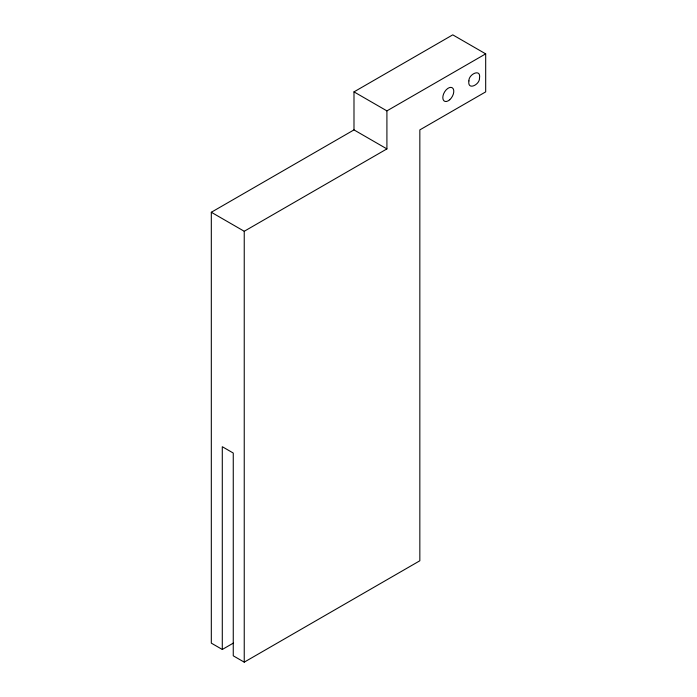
<?xml version="1.0" encoding="UTF-8"?>
<svg xmlns="http://www.w3.org/2000/svg" width="697" height="697" viewBox="0 0 697 697"><rect width="100%" height="100%" fill="white"/><g stroke="black" fill="none" stroke-linecap="round" stroke-linejoin="round"><path stroke-width="1.05" d="M353.989 129.895L353.989 91.873L452.762 34.85L485.687 53.861L485.687 91.873L419.838 129.895L419.838 560.771L244.238 662.15L233.26 655.816L233.26 453.05L222.291 446.716L222.291 649.473L211.313 643.139L211.313 212.263L353.989 129.895L386.913 148.905L386.913 110.884L485.687 53.861M211.313 212.263L244.238 231.273L386.913 148.905M222.291 649.473L233.556 642.974M353.989 91.873L386.913 110.884M244.238 231.273L244.238 662.15M468.907 80.913C467.234 90.941 479.928 84.694 479.51 78.073C481.174 68.045 468.489 74.3 468.907 80.913M449.722 99.749A7.763 4.478 -60 0 0 452.187 87.726A7.763 4.478 -60 0 0 443.004 95.872A7.763 4.478 -60 0 0 449.722 99.749"/></g></svg>
